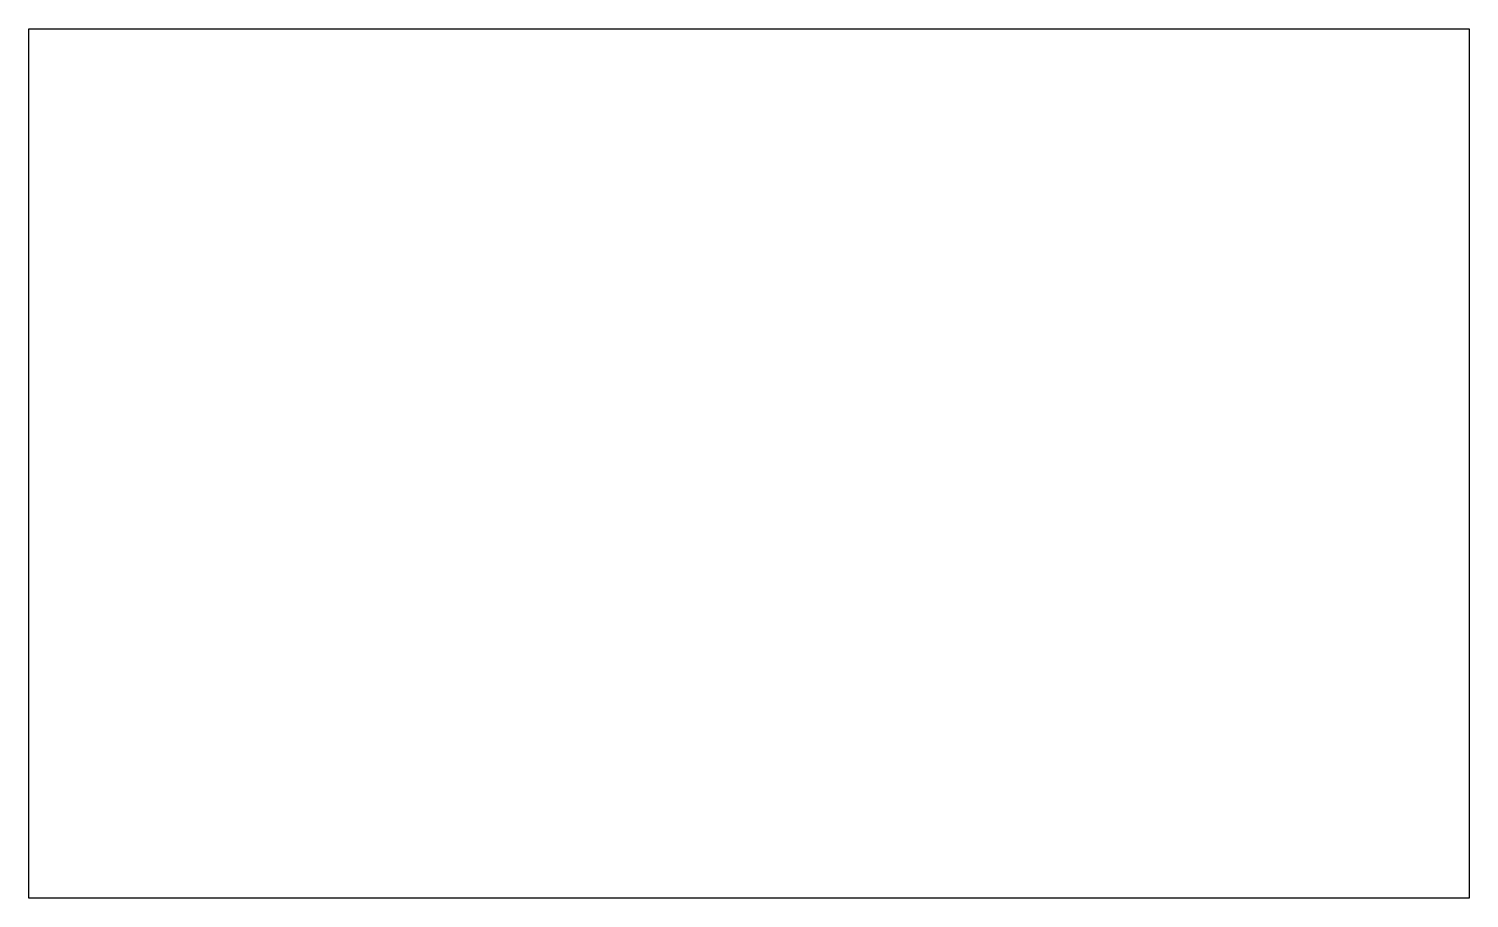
# Model space of a CAD drawing. Extents: x 0 to 712, y 0 to 430.
import ezdxf

# ---------------------------------------------------------------- set-up
doc = ezdxf.new("R2010")
doc.units = 0
doc.header["$MEASUREMENT"] = 0
doc.layers.add('Layer 1', color=7, linetype='Continuous')
picture_1 = doc.add_image_def('image1.jpg', size_in_pixel=(712, 430))

msp = doc.modelspace()

# ---------------------------------------------------------------- pictures from other files: only their frames are drawn
at = {"layer": 'Layer 1'}
image = msp.add_image(picture_1, insert=(0, 0), size_in_units=(712, 430), dxfattribs=at)

doc.saveas('drawing.dxf')
